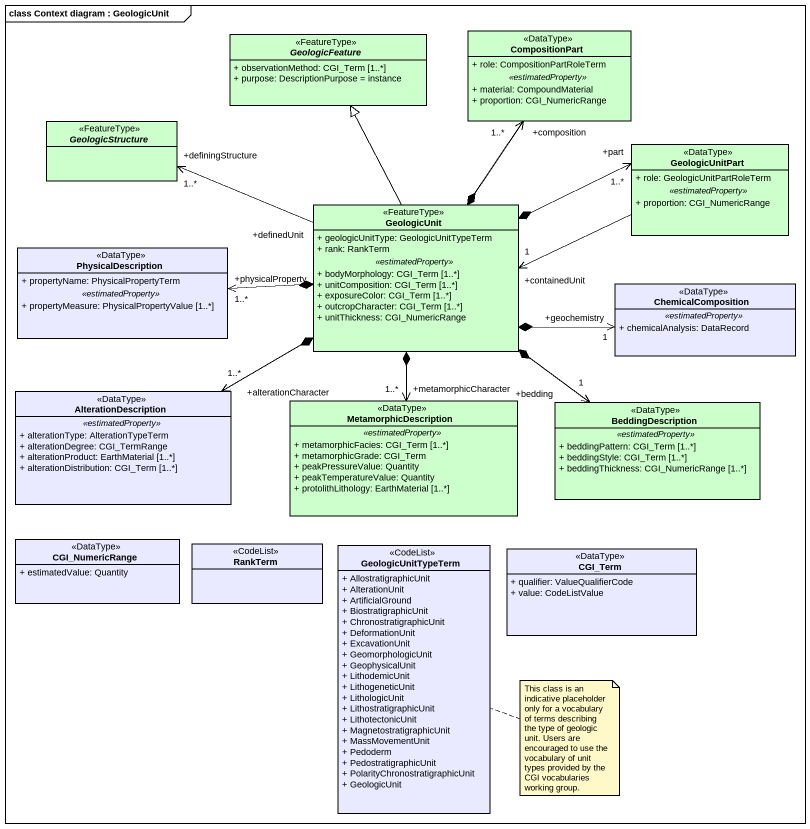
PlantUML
@startuml
mainframe class Context diagram : GeologicUnit
hide circle
hide empty members
skinparam classAttributeIconSize 0
abstract class GeologicFeature <<FeatureType>> #CCFFCC {
  + observationMethod: CGI_Term [1..*]
  + purpose: DescriptionPurpose = instance
}
class CompositionPart <<DataType>> #CCFFCC {
  + role: CompositionPartRoleTerm
  .. <<estimatedProperty>> ..
  + material: CompoundMaterial
  + proportion: CGI_NumericRange
}
abstract class GeologicStructure <<FeatureType>> #CCFFCC
class GeologicUnitPart <<DataType>> #CCFFCC {
  + role: GeologicUnitPartRoleTerm
  .. <<estimatedProperty>> ..
  + proportion: CGI_NumericRange
}
class GeologicUnit <<FeatureType>> #CCFFCC {
  + geologicUnitType: GeologicUnitTypeTerm
  + rank: RankTerm
  .. <<estimatedProperty>> ..
  + bodyMorphology: CGI_Term [1..*]
  + unitComposition: CGI_Term [1..*]
  + exposureColor: CGI_Term [1..*]
  + outcropCharacter: CGI_Term [1..*]
  + unitThickness: CGI_NumericRange
}
class PhysicalDescription <<DataType>> #E9E9FF {
  + propertyName: PhysicalPropertyTerm
  .. <<estimatedProperty>> ..
  + propertyMeasure: PhysicalPropertyValue [1..*]
}
class ChemicalComposition <<DataType>> #E9E9FF {
  .. <<estimatedProperty>> ..
  + chemicalAnalysis: DataRecord
}
class AlterationDescription <<DataType>> #E9E9FF {
  .. <<estimatedProperty>> ..
  + alterationType: AlterationTypeTerm
  + alterationDegree: CGI_TermRange
  + alterationProduct: EarthMaterial [1..*]
  + alterationDistribution: CGI_Term [1..*]
}
class MetamorphicDescription <<DataType>> #CCFFCC {
  .. <<estimatedProperty>> ..
  + metamorphicFacies: CGI_Term [1..*]
  + metamorphicGrade: CGI_Term
  + peakPressureValue: Quantity
  + peakTemperatureValue: Quantity
  + protolithLithology: EarthMaterial [1..*]
}
class BeddingDescription <<DataType>> #CCFFCC {
  .. <<estimatedProperty>> ..
  + beddingPattern: CGI_Term [1..*]
  + beddingStyle: CGI_Term [1..*]
  + beddingThickness: CGI_NumericRange [1..*]
}
class CGI_NumericRange <<DataType>> #E9E9FF {
  + estimatedValue: Quantity
}
class RankTerm <<CodeList>> #E9E9FF
class GeologicUnitTypeTerm <<CodeList>> #E9E9FF {
  + AllostratigraphicUnit
  + AlterationUnit
  + ArtificialGround
  + BiostratigraphicUnit
  + ChronostratigraphicUnit
  + DeformationUnit
  + ExcavationUnit
  + GeomorphologicUnit
  + GeophysicalUnit
  + LithodemicUnit
  + LithogeneticUnit
  + LithologicUnit
  + LithostratigraphicUnit
  + LithotectonicUnit
  + MagnetostratigraphicUnit
  + MassMovementUnit
  + Pedoderm
  + PedostratigraphicUnit
  + PolarityChronostratigraphicUnit
  + GeologicUnit
}
class CGI_Term <<DataType>> #E9E9FF {
  + qualifier: ValueQualifierCode
  + value: CodeListValue
}
GeologicUnitPart -left-> "+containedUnit\n1" GeologicUnit
GeologicUnit -up-|> GeologicFeature
GeologicUnit *-up-> "+composition\n1..*" CompositionPart
GeologicUnit "+definedUnit" -left-> "+definingStructure\n1..*" GeologicStructure
GeologicUnit *-right-> "+part\n1..*" GeologicUnitPart
GeologicUnit *-left-> "+physicalProperty\n1..*" PhysicalDescription
GeologicUnit *-right-> "+geochemistry\n1" ChemicalComposition
GeologicUnit *-left-> "+alterationCharacter\n1..*" AlterationDescription
GeologicUnit *--> "+metamorphicCharacter\n1..*" MetamorphicDescription
GeologicUnit *--> "+bedding\n1" BeddingDescription
note right of GeologicUnitTypeTerm : This class is an indicative placeholder only for a vocabulary of terms describing the type of geologic unit. Users are encouraged to use the vocabulary of unit types provided by the CGI vocabularies working group.
@enduml
